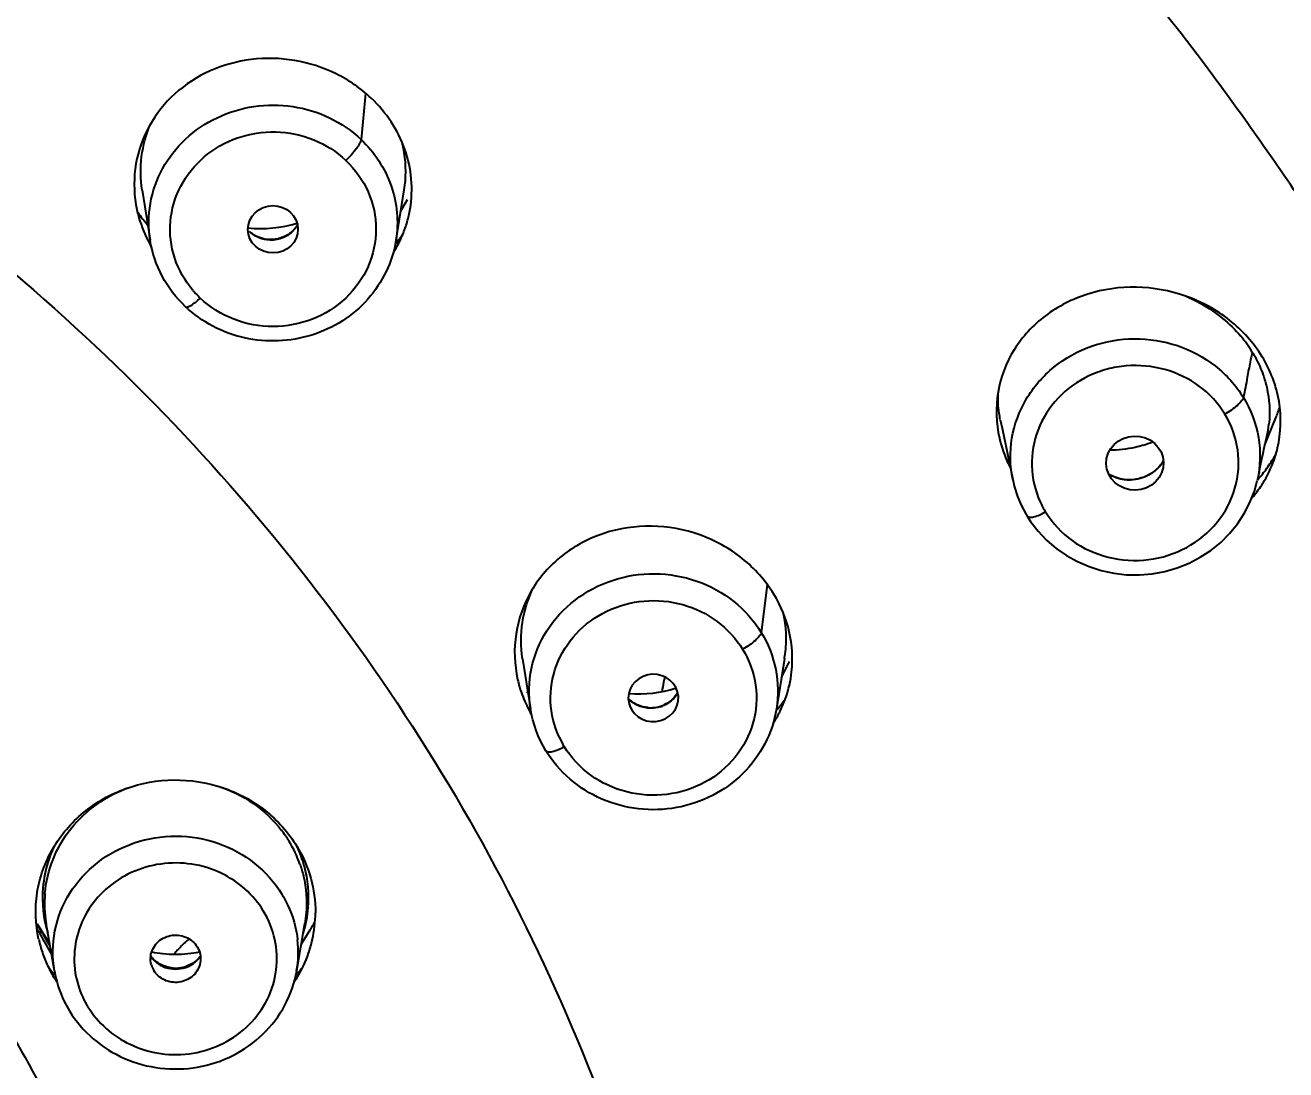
# Model space of a CAD drawing. Header units: millimetres. Extents: x 15137 to 17513, y -10160 to -6800.
# Drawn here: x 16553.4 to 16571.03, y -8253.21 to -8238.61 of the extents above; entities that cross this region are included whole.
import ezdxf

# ---------------------------------------------------------------- set-up
doc = ezdxf.new("R2010")
doc.units = ezdxf.units.MM
doc.styles.add('ARIAL', font='arial.ttf')
doc.dimstyles.get("Standard").update_dxf_attribs({"dimtxt": 15, "dimasz": 15, "dimexe": 0.18, "dimexo": 0.0625, "dimgap": 4, "dimtad": 0, "dimdec": 1, "dimdsep": 46, "dimtxsty": 'ARIAL', "dimcen": 0, "dimclrd": 5, "dimclre": 5, "dimclrt": 5, "dimadec": 0, "dimazin": 0, "dimtfac": 1, "dimtdec": 1, "dimtofl": 0, "dimtmove": 0, "dimatfit": 3, "dimfxl": 1, "dimtolj": 1, "dimtzin": 0, "dimarcsym": 0})

# ---------------------------------------------------------------- blocks, each defined once
blk = doc.blocks.new('*D72')
at = {"color": 5, "lineweight": -2, "transparency": 16777216}
for p, q in [((16473.239, -8277.12), (16473.239, -8173.164)), ((16593.175, -8277.612), (16593.175, -8173.164)), ((16488.239, -8173.344), (16504.502, -8173.344)), ((16578.175, -8173.344), (16561.912, -8173.344))]:
    blk.add_line(p, q, dxfattribs=at)
at = {"color": 5, "transparency": 16777216}
for points in [[(16488.239, -8170.844), (16488.239, -8175.844), (16473.239, -8173.344)], [(16578.175, -8170.844), (16578.175, -8175.844), (16593.175, -8173.344)]]:
    blk.add_solid(points, dxfattribs=at)
at = {"layer": 'Defpoints', "color": 0, "transparency": 16777216}
for p in [(16593.175, -8173.344), (16473.239, -8277.182), (16593.175, -8277.675)]:
    blk.add_point(p, dxfattribs=at)
at = {"color": 5, "transparency": 16777216, "insert": (16533.207, -8173.344), "char_height": 15, "attachment_point": 5, "style": 'ARIAL'}
blk.add_mtext('\\A1;%%C120', dxfattribs=at)

msp = doc.modelspace()

# ---------------------------------------------------------------- linework, layer by layer
at = {"linetype": 'Continuous'}
for p, q in [((16558.164, -8239.564), (16558.099, -8240.207)), ((16555.039, -8240.914), (16555.151, -8241.617)), ((16558.7, -8240.91), (16558.588, -8241.616)), ((16558.652, -8241.213), (16558.747, -8241.047)), ((16567.036, -8244.128), (16567.06, -8244.242)), ((16570.734, -8244.477), (16570.888, -8244.099)), ((16567.06, -8244.242), (16567.209, -8244.963)), ((16570.725, -8244.52), (16570.742, -8244.444)), ((16570.742, -8244.444), (16570.762, -8244.36)), ((16570.653, -8244.86), (16570.627, -8244.978)), ((16563.779, -8246.432), (16563.694, -8247.1)), ((16560.356, -8247.467), (16560.468, -8248.169)), ((16564.019, -8247.463), (16563.906, -8248.169)), ((16563.976, -8247.731), (16564.091, -8247.508)), ((16560.434, -8247.951), (16560.416, -8247.932)), ((16560.468, -8248.169), (16560.468, -8248.169)), ((16561.863, -8248.142), (16561.883, -8248.182)), ((16553.568, -8251.177), (16553.598, -8251.226)), ((16553.568, -8251.177), (16553.597, -8251.227)), ((16553.589, -8251.203), (16553.572, -8251.174)), ((16553.814, -8251.832), (16553.698, -8251.167)), ((16557.2, -8251.832), (16557.315, -8251.167)), ((16557.334, -8251.026), (16557.315, -8251.167)), ((16553.748, -8251.455), (16553.589, -8251.203)), ((16557.265, -8251.455), (16557.39, -8251.258)), ((16553.827, -8251.957), (16553.813, -8251.936))]:
    msp.add_line(p, q, dxfattribs=at)
for points in [[(16570.653, -8244.86), (16570.674, -8244.761), (16570.692, -8244.674), (16570.709, -8244.595), (16570.725, -8244.52)], [(16567.209, -8244.963), (16567.235, -8245.069), (16567.277, -8245.197), (16567.329, -8245.321), (16567.392, -8245.44), (16567.411, -8245.473)], [(16567.411, -8245.473), (16567.46, -8245.548), (16567.564, -8245.684), (16567.683, -8245.81), (16567.816, -8245.924), (16567.96, -8246.024), (16568.114, -8246.11), (16568.277, -8246.18), (16568.447, -8246.234), (16568.623, -8246.272), (16568.802, -8246.292), (16568.982, -8246.294), (16569.161, -8246.279), (16569.337, -8246.246), (16569.509, -8246.197), (16569.675, -8246.131), (16569.832, -8246.049), (16569.98, -8245.952), (16570.117, -8245.841), (16570.241, -8245.718), (16570.351, -8245.582), (16570.446, -8245.437), (16570.525, -8245.284), (16570.587, -8245.123), (16570.627, -8244.978)]]:
    msp.add_lwpolyline(points, dxfattribs=at)
for centre, radius, start, end in [((16556.645, -8240.829), 1.717, 189.6269, 195.9801), ((16556.692, -8240.815), 1.765, 196.0148, 208.4746), ((16557.164, -8240.903), 1.645, 343.923, 350.4437), ((16557.139, -8240.896), 1.671, 337.4657, 343.9201), ((16556.713, -8240.803), 1.79, 208.4692, 210.2677), ((16556.949, -8240.268), 2.148, 319.2866, 321.9343), ((16557.121, -8240.888), 1.69, 330.2544, 337.4606), ((16556.96, -8240.277), 2.134, 321.9348, 323.9927), ((16557.102, -8240.877), 1.712, 327.8891, 330.2544), ((16556.876, -8241.359), 1.478, 220.4175, 226.155), ((16569.013, -8244.13), 1.814, 31.6149, 40.2345), ((16569.202, -8243.412), 1.821, 337.8155, 342.9818), ((16569.284, -8244.021), 1.516, 347.1124, 353.7246), ((16568.588, -8243.058), 1.491, 287.348, 292.6856), ((16569.309, -8244.141), 1.647, 337.8264, 346.7528), ((16569.302, -8243.751), 1.801, 329.1242, 331.6506), ((16568.755, -8242.864), 2.443, 228.0479, 229.1159), ((16568.782, -8243.968), 1.807, 205.3251, 206.9534), ((16568.846, -8244.42), 0.549, 299.9946, 314.4674), ((16568.849, -8244.415), 0.549, 303.6422, 310.345), ((16568.859, -8244.434), 0.53, 314.4994, 329.7285), ((16569.268, -8243.729), 1.841, 319.5567, 325.8226), ((16569.306, -8244.14), 1.65, 333.5706, 337.8243), ((16569.288, -8243.743), 1.817, 325.8309, 329.1226), ((16569.251, -8243.715), 1.863, 317.8334, 319.5611), ((16569.288, -8244.13), 1.671, 328.0315, 333.5569), ((16569.247, -8244.104), 1.719, 320.497, 328.0184), ((16568.795, -8244.726), 1.321, 204.4521, 211.4029), ((16569.226, -8244.088), 1.745, 319.2838, 320.5113), ((16562.356, -8247.198), 1.683, 350.8753, 353.6338), ((16562.463, -8247.466), 1.666, 340.7548, 353.6503), ((16561.995, -8247.371), 1.75, 192.7656, 199.0534), ((16563.402, -8248.037), 1.1, 167.3911, 174.2782), ((16563.407, -8248.038), 1.105, 163.4552, 167.3926), ((16562.038, -8247.356), 1.795, 199.0559, 207.3872), ((16562.044, -8247.353), 1.802, 207.3814, 209.9022), ((16562.147, -8247.69), 0.462, 266.0163, 280.2827), ((16562.147, -8247.693), 0.459, 280.3781, 294.7098), ((16562.151, -8247.718), 0.441, 287.0144, 295.2519), ((16562.27, -8246.821), 2.134, 319.9919, 324.0012), ((16562.454, -8247.463), 1.675, 334.3033, 340.7497), ((16562.283, -8246.83), 2.118, 324.0037, 325.9563), ((16562.412, -8247.439), 1.723, 327.0688, 327.8998), ((16562.428, -8247.449), 1.704, 327.8931, 332.6036), ((16562.45, -8247.46), 1.68, 332.6115, 334.3001), ((16562.158, -8247.967), 1.419, 205.0486, 210.9455), ((16555.627, -8250.917), 1.72, 31.4311, 37.6426), ((16555.345, -8250.818), 1.699, 154.4119, 162.3985), ((16555.648, -8250.904), 1.694, 19.4998, 31.4149), ((16555.668, -8250.819), 1.7, 15.4578, 25.4), ((16555.329, -8250.813), 1.682, 162.381, 175.0792), ((16555.322, -8250.887), 1.647, 175.1732, 189.803), ((16555.687, -8250.807), 1.68, 342.9611, 355.0838), ((16555.659, -8250.167), 2.046, 328.9316, 331.4101), ((16555.706, -8251.01), 1.756, 347.2086, 359.7385), ((16534.859, -8262.165), 21.666, 29.4233, 30.2662), ((16534.867, -8262.596), 21.912, 30.4295, 31.2571), ((16555.669, -8250.802), 1.699, 342.4011, 342.9816), ((16555.651, -8250.162), 2.056, 327.7761, 328.9327), ((16555.321, -8251.006), 1.77, 192.5349, 198.7757), ((16534.882, -8262.151), 21.639, 29.1263, 29.4231), ((16556.514, -8252.417), 1.314, 131.5546, 138.1436), ((16556.568, -8252.475), 1.394, 128.542, 131.5889), ((16555.68, -8251.57), 1.542, 350.1965, 6.3945), ((16555.684, -8251.005), 1.779, 340.9707, 347.1943), ((16555.352, -8250.996), 1.803, 198.7722, 205.0063), ((16555.504, -8249.802), 1.796, 259.3688, 264.4233), ((16555.506, -8249.785), 1.813, 264.4129, 275.4872), ((16556.476, -8252.38), 1.262, 138.1942, 141.5402), ((16555.51, -8249.825), 1.773, 275.5062, 280.7498), ((16555.663, -8250.996), 1.802, 328.6817, 340.9288), ((16555.355, -8250.994), 1.806, 205.002, 211.4028), ((16555.396, -8250.456), 2.129, 218.3769, 220.1894), ((16555.405, -8250.448), 2.141, 220.1897, 222.3761), ((16555.48, -8251.66), 0.323, 195.8689, 211.3452), ((16555.502, -8251.382), 0.424, 238.3687, 242.0962), ((16555.502, -8251.38), 0.426, 242.0944, 245.8188), ((16555.507, -8251.322), 0.47, 262.5808, 275.7807), ((16555.507, -8251.33), 0.462, 275.8661, 289.2262), ((16555.619, -8250.458), 2.126, 317.554, 321.7278), ((16555.362, -8250.99), 1.815, 212.2221, 213.4946), ((16555.63, -8250.976), 1.84, 326.5164, 327.7424), ((16555.636, -8250.98), 1.833, 327.7426, 328.6903), ((16555.397, -8251.65), 1.308, 204.9076, 211.4024)]:
    msp.add_arc(centre, radius, start, end, dxfattribs=at)
for centre, major_axis, ratio in [((16556.868, -8241.463), (0.35, 0.003), 0.945511), ((16568.917, -8244.732), (0.401, 0.01), 0.943824)]:
    msp.add_ellipse(centre, major_axis=major_axis, ratio=ratio, dxfattribs=at)
for centre, major_axis, ratio, start_param, end_param in [((16556.806, -8240.058), (2.206, 0.019), 0.94551, -2.555621, -2.451407), ((16556.703, -8239.959), (1.58, 0.014), 0.94551, 4.587623, 5.027276), ((16562.186, -8248.016), (0.35, 0.003), 0.945059, -2.625355, 3.525476), ((16561.984, -8246.466), (1.58, 0.012), 0.945048, 4.616115, 5.039497)]:
    msp.add_ellipse(centre, major_axis=major_axis, ratio=ratio, start_param=start_param, end_param=end_param, dxfattribs=at)
for points, knots in [([(16595.636, -8261.974), (16595.849, -8257.996), (16595.417, -8249.952), (16592.212, -8238.288), (16587.529, -8229.292), (16582.711, -8222.757), (16577.189, -8216.684), (16569.106, -8210.143), (16559.846, -8205.306), (16551.941, -8202.545), (16543.759, -8200.546), (16537.42, -8199.939), (16533.207, -8199.939)], [0, 0, 0, 0, 0.121522, 0.243492, 0.366411, 0.428424, 0.490784, 0.616404, 0.743348, 0.807307, 0.871469, 1, 1, 1, 1]), ([(16470.991, -8261.672), (16471.131, -8257.909), (16471.921, -8252.257), (16474.088, -8245.011), (16476.987, -8237.969), (16481.943, -8229.707), (16488.441, -8222.535), (16494.421, -8217.583), (16500.907, -8213.172), (16509.804, -8208.805), (16521.3, -8205.597), (16533.231, -8204.516), (16545.161, -8205.605), (16556.655, -8208.822), (16565.548, -8213.196), (16572.03, -8217.612), (16578.007, -8222.568), (16584.499, -8229.745), (16589.448, -8238.01), (16592.341, -8245.055), (16594.502, -8252.302), (16595.287, -8257.955), (16595.424, -8261.718)], [0, 0, 0, 0, 0.060743, 0.091251, 0.121862, 0.183409, 0.24559, 0.276968, 0.308508, 0.371957, 0.43586, 0.500007, 0.564153, 0.628055, 0.691501, 0.72304, 0.754416, 0.816594, 0.87814, 0.90875, 0.939257, 1, 1, 1, 1]), ([(16564.381, -8314.305), (16567.838, -8312.393), (16574.372, -8307.927), (16582.642, -8299.515), (16589.031, -8289.732), (16593.285, -8278.952), (16595.236, -8267.588), (16594.805, -8256.082), (16592.012, -8244.879), (16586.965, -8234.412), (16579.866, -8225.082), (16570.989, -8217.243), (16560.678, -8211.19), (16549.326, -8207.149), (16537.365, -8205.269), (16525.245, -8205.622), (16513.431, -8208.191), (16506.013, -8211.338), (16502.506, -8213.238)], [0, 0, 0, 0, 0.063059, 0.125441, 0.187164, 0.248341, 0.309174, 0.36992, 0.430848, 0.492201, 0.554154, 0.616784, 0.680067, 0.743881, 0.808029, 0.872266, 0.936332, 1, 1, 1, 1]), ([(16533.207, -8207.178), (16536.868, -8207.178), (16544.193, -8207.813), (16554.809, -8210.643), (16564.71, -8215.255), (16573.561, -8221.5), (16581.064, -8229.17), (16586.965, -8238.014), (16591.061, -8247.729), (16592.498, -8254.594), (16592.877, -8258.044)], [0, 0, 0, 0, 0.128167, 0.25588, 0.382762, 0.508523, 0.633022, 0.756282, 0.878495, 1, 1, 1, 1]), ([(16533.207, -8207.381), (16536.825, -8207.381), (16544.065, -8208.004), (16554.563, -8210.781), (16564.362, -8215.31), (16573.136, -8221.444), (16580.595, -8228.982), (16586.488, -8237.68), (16590.617, -8247.245), (16592.104, -8254.013), (16592.514, -8257.418)], [0, 0, 0, 0, 0.128174, 0.255895, 0.382789, 0.508562, 0.633068, 0.756328, 0.878522, 1, 1, 1, 1]), ([(16592.105, -8257.473), (16591.694, -8254.092), (16590.583, -8249.055), (16588.171, -8242.652), (16585.143, -8236.458), (16580.25, -8229.244), (16572.843, -8221.764), (16564.131, -8215.677), (16554.403, -8211.184), (16543.984, -8208.429), (16536.798, -8207.81), (16533.207, -8207.81)], [0, 0, 0, 0, 0.12149, 0.182552, 0.24384, 0.367103, 0.491598, 0.617346, 0.744202, 0.871878, 1, 1, 1, 1]), ([(16591.795, -8257.51), (16591.391, -8254.233), (16589.959, -8247.72), (16586.03, -8238.497), (16580.442, -8230.076), (16573.375, -8222.725), (16565.051, -8216.673), (16555.733, -8212.106), (16545.716, -8209.163), (16538.777, -8208.347), (16535.298, -8208.23)], [0, 0, 0, 0, 0.121577, 0.243853, 0.367143, 0.491628, 0.617339, 0.744155, 0.871821, 1, 1, 1, 1]), ([(16571.496, -8241.448), (16571.022, -8240.722), (16569.028, -8237.865), (16566.683, -8235.254), (16564.767, -8233.472)], [0, 0, 0, 0, 0.248999, 1, 1, 1, 1]), ([(16558.243, -8239.631), (16558.097, -8239.493), (16557.76, -8239.261), (16557.177, -8239.074), (16556.564, -8239.06), (16555.981, -8239.22), (16555.481, -8239.542), (16555.114, -8239.998), (16554.921, -8240.544), (16554.921, -8240.93), (16554.953, -8241.116)], [0, 0, 0, 0, 0.127451, 0.256719, 0.385806, 0.512976, 0.637351, 0.759137, 0.879485, 1, 1, 1, 1]), ([(16555.15, -8241.615), (16555.124, -8241.446), (16555.126, -8241.096), (16555.302, -8240.6), (16555.63, -8240.18), (16556.077, -8239.877), (16556.6, -8239.719), (16557.148, -8239.72), (16557.67, -8239.879), (16557.97, -8240.085), (16558.099, -8240.207)], [0, 0, 0, 0, 0.120999, 0.242701, 0.36618, 0.491802, 0.619124, 0.747091, 0.874408, 1, 1, 1, 1]), ([(16558.786, -8241.176), (16558.832, -8240.903), (16558.779, -8240.315), (16558.451, -8239.827), (16558.243, -8239.631)], [0, 0, 0, 0, 0.491313, 1, 1, 1, 1]), ([(16555.04, -8240.915), (16555.016, -8240.761), (16555.011, -8240.443), (16555.094, -8240.137), (16555.156, -8239.992)], [0, 0, 0, 0, 0.497684, 1, 1, 1, 1]), ([(16555.75, -8242.317), (16555.638, -8242.185), (16555.461, -8241.878), (16555.4, -8241.351), (16555.55, -8240.841), (16555.889, -8240.423), (16556.364, -8240.154), (16556.908, -8240.07), (16557.448, -8240.179), (16557.757, -8240.378), (16557.887, -8240.499)], [0, 0, 0, 0, 0.123076, 0.244621, 0.366582, 0.490637, 0.617265, 0.745535, 0.873687, 1, 1, 1, 1]), ([(16558.099, -8240.207), (16558.097, -8240.226), (16558.077, -8240.271), (16558.011, -8240.372), (16557.941, -8240.449), (16557.887, -8240.5)], [0, 0, 0, 0, 0.156663, 0.396265, 1, 1, 1, 1]), ([(16558.099, -8240.207), (16558.286, -8240.384), (16558.581, -8240.829), (16558.628, -8241.362), (16558.589, -8241.613)], [0, 0, 0, 0, 0.503925, 1, 1, 1, 1]), ([(16558.665, -8240.226), (16558.679, -8240.282), (16558.726, -8240.507), (16558.726, -8240.742), (16558.699, -8240.912)], [0, 0, 0, 0, 0.252004, 1, 1, 1, 1]), ([(16551.235, -8240.512), (16552.92, -8241.71), (16556.032, -8244.448), (16559.697, -8249.421), (16562.174, -8255.02), (16563.345, -8260.991), (16563.154, -8267.063), (16561.611, -8272.957), (16558.791, -8278.405), (16556.155, -8281.563), (16554.684, -8282.989)], [0, 0, 0, 0, 0.127336, 0.253182, 0.377746, 0.501471, 0.62496, 0.748863, 0.873748, 1, 1, 1, 1]), ([(16557.887, -8240.499), (16558.017, -8240.624), (16558.233, -8240.923), (16558.346, -8241.462), (16558.232, -8242), (16557.909, -8242.453), (16557.43, -8242.753), (16556.87, -8242.857), (16556.309, -8242.755), (16555.987, -8242.55), (16555.852, -8242.425)], [0, 0, 0, 0, 0.123683, 0.245431, 0.367173, 0.490849, 0.617202, 0.745409, 0.873631, 1, 1, 1, 1]), ([(16557.213, -8241.402), (16557.192, -8241.438), (16557.155, -8241.481), (16557.111, -8241.516), (16557.1, -8241.524)], [0, 0, 0, 0, 0.744595, 1, 1, 1, 1]), ([(16533.46, -8241.564), (16534.652, -8241.576), (16537.034, -8241.778), (16540.514, -8242.603), (16543.816, -8243.931), (16546.86, -8245.729), (16549.571, -8247.955), (16551.883, -8250.555), (16553.738, -8253.464), (16554.644, -8255.572), (16555.005, -8256.65)], [0, 0, 0, 0, 0.127629, 0.254907, 0.381536, 0.507293, 0.63202, 0.755665, 0.878274, 1, 1, 1, 1]), ([(16555.645, -8242.545), (16555.516, -8242.422), (16555.295, -8242.135), (16555.179, -8241.792), (16555.151, -8241.617)], [0, 0, 0, 0, 0.502397, 1, 1, 1, 1]), ([(16558.588, -8241.616), (16558.564, -8241.767), (16558.47, -8242.065), (16558.21, -8242.455), (16557.849, -8242.761), (16557.417, -8242.962), (16556.945, -8243.044), (16556.467, -8243.002), (16556.018, -8242.837), (16555.759, -8242.652), (16555.645, -8242.545)], [0, 0, 0, 0, 0.122348, 0.245643, 0.37019, 0.49592, 0.622418, 0.74901, 0.875075, 1, 1, 1, 1]), ([(16556.812, -8241.607), (16556.786, -8241.606), (16556.687, -8241.592), (16556.592, -8241.543), (16556.538, -8241.492)], [0, 0, 0, 0, 0.25871, 1, 1, 1, 1]), ([(16556.829, -8241.615), (16556.776, -8241.613), (16556.671, -8241.592), (16556.58, -8241.534), (16556.543, -8241.499)], [0, 0, 0, 0, 0.503828, 1, 1, 1, 1]), ([(16533.207, -8241.992), (16534.691, -8241.992), (16537.662, -8242.272), (16541.941, -8243.518), (16545.877, -8245.542), (16549.314, -8248.264), (16552.115, -8251.58), (16554.166, -8255.359), (16555.383, -8259.449), (16555.606, -8262.28), (16555.567, -8263.685)], [0, 0, 0, 0, 0.128471, 0.256405, 0.383372, 0.509057, 0.633354, 0.756373, 0.878429, 1, 1, 1, 1]), ([(16570.697, -8243.245), (16570.578, -8243.05), (16570.261, -8242.698), (16569.639, -8242.361), (16568.942, -8242.236), (16568.254, -8242.332), (16567.648, -8242.637), (16567.197, -8243.122), (16566.961, -8243.735), (16566.976, -8244.174), (16567.023, -8244.383)], [0, 0, 0, 0, 0.12789, 0.258596, 0.389355, 0.517437, 0.641377, 0.761512, 0.879995, 1, 1, 1, 1]), ([(16555.645, -8242.545), (16555.652, -8242.552), (16555.684, -8242.549), (16555.753, -8242.511), (16555.811, -8242.463), (16555.851, -8242.425)], [0, 0, 0, 0, 0.113503, 0.323196, 1, 1, 1, 1]), ([(16569.633, -8242.4), (16569.707, -8242.432), (16569.991, -8242.572), (16570.245, -8242.778), (16570.398, -8242.959)], [0, 0, 0, 0, 0.252651, 1, 1, 1, 1]), ([(16567.209, -8244.961), (16567.17, -8244.773), (16567.163, -8244.376), (16567.37, -8243.818), (16567.765, -8243.362), (16568.3, -8243.065), (16568.909, -8242.96), (16569.519, -8243.057), (16570.059, -8243.344), (16570.331, -8243.647), (16570.434, -8243.815)], [0, 0, 0, 0, 0.121233, 0.243326, 0.367467, 0.493615, 0.621446, 0.749479, 0.875847, 1, 1, 1, 1]), ([(16570.558, -8243.18), (16570.574, -8243.205), (16570.633, -8243.308), (16570.681, -8243.417), (16570.711, -8243.501)], [0, 0, 0, 0, 0.252396, 1, 1, 1, 1]), ([(16570.912, -8244.518), (16570.961, -8244.308), (16570.975, -8243.856), (16570.813, -8243.435), (16570.697, -8243.245)], [0, 0, 0, 0, 0.492478, 1, 1, 1, 1]), ([(16570.175, -8244.046), (16570.084, -8243.896), (16569.836, -8243.629), (16569.344, -8243.393), (16568.885, -8243.35), (16568.527, -8243.412), (16568.189, -8243.535), (16567.821, -8243.8), (16567.533, -8244.251), (16567.441, -8244.773), (16567.522, -8245.117), (16567.592, -8245.273)], [0, 0, 0, 0, 0.124173, 0.251001, 0.379369, 0.443772, 0.507832, 0.633699, 0.756992, 0.87847, 1, 1, 1, 1]), ([(16570.711, -8243.501), (16570.73, -8243.557), (16570.795, -8243.779), (16570.81, -8244.016), (16570.791, -8244.187)], [0, 0, 0, 0, 0.254853, 1, 1, 1, 1]), ([(16554.393, -8258.792), (16554.015, -8257.093), (16552.787, -8253.762), (16549.697, -8249.403), (16545.555, -8245.923), (16542.281, -8244.341), (16540.57, -8243.756)], [0, 0, 0, 0, 0.245285, 0.493431, 0.745085, 1, 1, 1, 1]), ([(16567.036, -8244.128), (16567.03, -8244.097), (16567.008, -8243.973), (16567.001, -8243.845), (16567.005, -8243.751)], [0, 0, 0, 0, 0.252669, 1, 1, 1, 1]), ([(16570.434, -8243.815), (16570.43, -8243.833), (16570.403, -8243.873), (16570.322, -8243.956), (16570.237, -8244.012), (16570.175, -8244.046)], [0, 0, 0, 0, 0.153987, 0.395336, 1, 1, 1, 1]), ([(16570.434, -8243.815), (16570.538, -8243.986), (16570.683, -8244.368), (16570.672, -8244.777), (16570.629, -8244.971)], [0, 0, 0, 0, 0.501499, 1, 1, 1, 1]), ([(16540.509, -8244.037), (16542.192, -8244.616), (16545.413, -8246.179), (16549.484, -8249.61), (16552.522, -8253.904), (16553.729, -8257.183), (16554.101, -8258.855)], [0, 0, 0, 0, 0.254909, 0.506558, 0.754705, 1, 1, 1, 1]), ([(16567.668, -8245.414), (16567.762, -8245.57), (16568.022, -8245.847), (16568.539, -8246.082), (16569.111, -8246.116), (16569.655, -8245.943), (16570.091, -8245.586), (16570.352, -8245.094), (16570.393, -8244.545), (16570.268, -8244.198), (16570.175, -8244.046)], [0, 0, 0, 0, 0.124525, 0.251611, 0.380079, 0.507848, 0.633323, 0.75623, 0.877745, 1, 1, 1, 1]), ([(16569.032, -8244.481), (16568.995, -8244.493), (16568.843, -8244.534), (16568.685, -8244.552), (16568.566, -8244.553)], [0, 0, 0, 0, 0.246685, 1, 1, 1, 1]), ([(16568.848, -8244.966), (16568.822, -8244.967), (16568.718, -8244.961), (16568.615, -8244.925), (16568.55, -8244.884)], [0, 0, 0, 0, 0.25603, 1, 1, 1, 1]), ([(16568.855, -8244.969), (16568.828, -8244.97), (16568.721, -8244.965), (16568.616, -8244.927), (16568.55, -8244.884)], [0, 0, 0, 0, 0.253492, 1, 1, 1, 1]), ([(16567.412, -8245.473), (16567.418, -8245.483), (16567.452, -8245.493), (16567.541, -8245.477), (16567.615, -8245.443), (16567.668, -8245.414)], [0, 0, 0, 0, 0.12516, 0.342407, 1, 1, 1, 1]), ([(16563.869, -8246.564), (16563.754, -8246.375), (16563.448, -8246.032), (16562.846, -8245.7), (16562.165, -8245.577), (16561.486, -8245.677), (16560.889, -8245.993), (16560.449, -8246.492), (16560.226, -8247.111), (16560.242, -8247.549), (16560.289, -8247.758)], [0, 0, 0, 0, 0.12565, 0.254005, 0.383066, 0.510732, 0.63576, 0.758134, 0.87898, 1, 1, 1, 1]), ([(16560.468, -8248.169), (16560.439, -8247.983), (16560.448, -8247.594), (16560.671, -8247.054), (16561.073, -8246.619), (16561.605, -8246.339), (16562.204, -8246.246), (16562.801, -8246.35), (16563.327, -8246.637), (16563.593, -8246.935), (16563.694, -8247.1)], [0, 0, 0, 0, 0.121111, 0.243168, 0.367333, 0.4938, 0.621712, 0.749593, 0.875952, 1, 1, 1, 1]), ([(16560.356, -8247.467), (16560.33, -8247.3), (16560.33, -8246.954), (16560.435, -8246.624), (16560.51, -8246.471)], [0, 0, 0, 0, 0.497421, 1, 1, 1, 1]), ([(16564.118, -8247.65), (16564.139, -8247.465), (16564.116, -8247.081), (16563.968, -8246.726), (16563.869, -8246.564)], [0, 0, 0, 0, 0.494871, 1, 1, 1, 1]), ([(16560.872, -8248.567), (16560.8, -8248.412), (16560.714, -8248.069), (16560.8, -8247.546), (16561.084, -8247.092), (16561.524, -8246.772), (16562.054, -8246.628), (16562.603, -8246.679), (16563.096, -8246.916), (16563.342, -8247.186), (16563.434, -8247.334)], [0, 0, 0, 0, 0.121798, 0.243362, 0.366587, 0.492392, 0.620261, 0.748583, 0.875541, 1, 1, 1, 1]), ([(16563.694, -8247.1), (16563.692, -8247.118), (16563.666, -8247.159), (16563.583, -8247.243), (16563.498, -8247.3), (16563.434, -8247.335)], [0, 0, 0, 0, 0.151723, 0.386879, 1, 1, 1, 1]), ([(16563.694, -8247.1), (16563.79, -8247.258), (16563.929, -8247.608), (16563.936, -8247.985), (16563.907, -8248.166)], [0, 0, 0, 0, 0.501773, 1, 1, 1, 1]), ([(16563.434, -8247.334), (16563.526, -8247.487), (16563.653, -8247.831), (16563.613, -8248.379), (16563.355, -8248.869), (16562.921, -8249.226), (16562.379, -8249.399), (16561.809, -8249.364), (16561.293, -8249.128), (16561.037, -8248.85), (16560.941, -8248.696)], [0, 0, 0, 0, 0.122222, 0.243728, 0.366595, 0.492072, 0.619838, 0.748276, 0.875421, 1, 1, 1, 1]), ([(16562.528, -8247.941), (16562.517, -8247.959), (16562.469, -8248.029), (16562.397, -8248.083), (16562.339, -8248.11)], [0, 0, 0, 0, 0.243842, 1, 1, 1, 1]), ([(16562.528, -8247.943), (16562.496, -8247.999), (16562.434, -8248.065), (16562.359, -8248.108), (16562.339, -8248.117)], [0, 0, 0, 0, 0.745902, 1, 1, 1, 1]), ([(16563.906, -8248.169), (16563.879, -8248.338), (16563.768, -8248.671), (16563.453, -8249.094), (16563.022, -8249.404), (16562.514, -8249.575), (16561.976, -8249.592), (16561.458, -8249.454), (16561.006, -8249.172), (16560.775, -8248.902), (16560.685, -8248.755)], [0, 0, 0, 0, 0.122522, 0.246162, 0.371224, 0.497482, 0.624266, 0.750704, 0.876063, 1, 1, 1, 1]), ([(16562.115, -8248.151), (16562.062, -8248.147), (16561.959, -8248.121), (16561.871, -8248.06), (16561.836, -8248.023)], [0, 0, 0, 0, 0.511192, 1, 1, 1, 1]), ([(16562.155, -8248.159), (16562.096, -8248.16), (16561.976, -8248.137), (16561.876, -8248.068), (16561.836, -8248.026)], [0, 0, 0, 0, 0.503912, 1, 1, 1, 1]), ([(16560.685, -8248.755), (16560.691, -8248.764), (16560.725, -8248.775), (16560.813, -8248.758), (16560.888, -8248.725), (16560.941, -8248.696)], [0, 0, 0, 0, 0.125366, 0.338372, 1, 1, 1, 1]), ([(16553.593, -8251.39), (16553.546, -8251.179), (16553.531, -8250.733), (16553.757, -8250.102), (16554.198, -8249.585), (16554.798, -8249.246), (16555.483, -8249.124), (16556.171, -8249.231), (16556.779, -8249.555), (16557.085, -8249.897), (16557.201, -8250.087)], [0, 0, 0, 0, 0.121196, 0.243101, 0.367065, 0.493419, 0.621348, 0.749338, 0.875836, 1, 1, 1, 1]), ([(16553.68, -8250.748), (16553.694, -8250.586), (16553.772, -8250.261), (16554.026, -8249.828), (16554.397, -8249.479), (16554.701, -8249.323), (16554.861, -8249.266)], [0, 0, 0, 0, 0.245135, 0.49302, 0.744627, 1, 1, 1, 1]), ([(16556.101, -8249.248), (16556.276, -8249.305), (16556.609, -8249.468), (16556.878, -8249.724), (16556.988, -8249.867)], [0, 0, 0, 0, 0.503694, 1, 1, 1, 1]), ([(16553.814, -8251.832), (16553.782, -8251.648), (16553.786, -8251.263), (16554.001, -8250.725), (16554.396, -8250.291), (16554.922, -8250.01), (16555.515, -8249.915), (16556.107, -8250.015), (16556.63, -8250.3), (16556.893, -8250.595), (16556.993, -8250.759)], [0, 0, 0, 0, 0.121125, 0.243149, 0.367284, 0.493737, 0.621658, 0.74956, 0.875933, 1, 1, 1, 1]), ([(16557.201, -8250.087), (16557.286, -8250.226), (16557.419, -8250.528), (16557.463, -8250.856), (16557.463, -8251.018)], [0, 0, 0, 0, 0.501751, 1, 1, 1, 1]), ([(16556.144, -8250.466), (16556.015, -8250.405), (16555.735, -8250.319), (16555.298, -8250.317), (16554.88, -8250.438), (16554.52, -8250.673), (16554.25, -8251.001), (16554.097, -8251.392), (16554.076, -8251.809), (16554.153, -8252.077), (16554.21, -8252.201)], [0, 0, 0, 0, 0.12777, 0.256202, 0.384022, 0.510212, 0.634296, 0.756573, 0.877985, 1, 1, 1, 1]), ([(16556.733, -8250.993), (16556.665, -8250.88), (16556.491, -8250.673), (16556.265, -8250.524), (16556.144, -8250.466)], [0, 0, 0, 0, 0.496013, 1, 1, 1, 1]), ([(16557.245, -8250.338), (16557.265, -8250.393), (16557.33, -8250.616), (16557.348, -8250.853), (16557.334, -8251.026)], [0, 0, 0, 0, 0.25138, 1, 1, 1, 1]), ([(16556.993, -8250.759), (16557.022, -8250.807), (16557.13, -8251.007), (16557.194, -8251.23), (16557.213, -8251.398)], [0, 0, 0, 0, 0.251657, 1, 1, 1, 1]), ([(16554.87, -8252.858), (16555.005, -8252.923), (16555.298, -8253.01), (16555.754, -8253.004), (16556.187, -8252.863), (16556.551, -8252.6), (16556.811, -8252.241), (16556.938, -8251.822), (16556.918, -8251.386), (16556.808, -8251.115), (16556.733, -8250.993)], [0, 0, 0, 0, 0.127908, 0.256433, 0.384222, 0.510198, 0.633971, 0.756028, 0.877566, 1, 1, 1, 1]), ([(16555.159, -8251.625), (16555.167, -8251.557), (16555.234, -8251.421), (16555.432, -8251.317), (16555.656, -8251.338), (16555.773, -8251.437), (16555.81, -8251.497)], [0, 0, 0, 0, 0.243753, 0.495637, 0.750712, 1, 1, 1, 1]), ([(16533.207, -8306.35), (16536.696, -8306.35), (16543.679, -8305.58), (16553.585, -8302.17), (16562.405, -8296.685), (16569.655, -8289.411), (16574.936, -8280.74), (16577.454, -8272.713), (16578.242, -8266.121), (16578.221, -8261.145), (16577.588, -8256.206), (16576.764, -8252.986), (16576.255, -8251.407)], [0, 0, 0, 0, 0.12887, 0.257027, 0.3839, 0.509181, 0.632895, 0.755413, 0.816531, 0.877603, 0.938728, 1, 1, 1, 1]), ([(16555.446, -8251.788), (16555.388, -8251.78), (16555.278, -8251.744), (16555.191, -8251.668), (16555.159, -8251.625)], [0, 0, 0, 0, 0.522357, 1, 1, 1, 1]), ([(16555.615, -8251.793), (16555.639, -8251.787), (16555.732, -8251.755), (16555.813, -8251.69), (16555.855, -8251.63)], [0, 0, 0, 0, 0.255173, 1, 1, 1, 1]), ([(16555.855, -8251.626), (16555.843, -8251.641), (16555.79, -8251.702), (16555.718, -8251.746), (16555.659, -8251.766)], [0, 0, 0, 0, 0.236922, 1, 1, 1, 1]), ([(16553.814, -8251.832), (16553.839, -8251.979), (16553.902, -8252.173), (16553.998, -8252.348), (16554.024, -8252.39)], [0, 0, 0, 0, 0.748596, 1, 1, 1, 1]), ([(16554.024, -8252.39), (16554.113, -8252.536), (16554.339, -8252.801), (16554.782, -8253.079), (16555.291, -8253.216), (16555.819, -8253.202), (16556.319, -8253.038), (16556.746, -8252.736), (16557.059, -8252.324), (16557.171, -8251.998), (16557.2, -8251.832)], [0, 0, 0, 0, 0.123929, 0.249262, 0.375673, 0.502436, 0.628693, 0.753776, 0.87745, 1, 1, 1, 1]), ([(16555.846, -8251.746), (16555.828, -8251.809), (16555.75, -8251.928), (16555.555, -8252.009), (16555.346, -8251.978), (16555.238, -8251.884), (16555.204, -8251.828)], [0, 0, 0, 0, 0.244699, 0.497113, 0.751459, 1, 1, 1, 1]), ([(16554.28, -8252.332), (16554.349, -8252.444), (16554.523, -8252.652), (16554.749, -8252.801), (16554.87, -8252.858)], [0, 0, 0, 0, 0.496013, 1, 1, 1, 1])]:
    msp.add_open_spline(points, degree=3, knots=knots, dxfattribs=at)
for points in [[(16557.213, -8241.404), (16557.189, -8241.445), (16557.157, -8241.482), (16557.121, -8241.513)], [(16556.993, -8241.58), (16556.935, -8241.601), (16556.873, -8241.611), (16556.812, -8241.607)], [(16557.014, -8241.579), (16556.956, -8241.603), (16556.892, -8241.616), (16556.829, -8241.615)], [(16557.1, -8241.524), (16557.067, -8241.548), (16557.031, -8241.567), (16556.993, -8241.58)], [(16557.121, -8241.513), (16557.089, -8241.54), (16557.053, -8241.562), (16557.014, -8241.579)], [(16570.558, -8243.18), (16570.548, -8243.227), (16570.538, -8243.274), (16570.528, -8243.321)], [(16570.528, -8243.321), (16570.514, -8243.391), (16570.501, -8243.462), (16570.488, -8243.532)], [(16570.488, -8243.532), (16570.471, -8243.627), (16570.454, -8243.721), (16570.434, -8243.815)], [(16567.023, -8244.383), (16567.052, -8244.506), (16567.094, -8244.627), (16567.148, -8244.742)], [(16569.317, -8244.699), (16569.288, -8244.749), (16569.249, -8244.795), (16569.204, -8244.833)], [(16569.153, -8244.872), (16569.064, -8244.931), (16568.955, -8244.964), (16568.848, -8244.966)], [(16569.121, -8244.895), (16569.041, -8244.941), (16568.947, -8244.968), (16568.855, -8244.969)], [(16563.999, -8246.835), (16564.039, -8247.014), (16564.049, -8247.202), (16564.029, -8247.385)], [(16560.685, -8248.755), (16560.576, -8248.577), (16560.501, -8248.375), (16560.468, -8248.169)], [(16562.28, -8248.14), (16562.24, -8248.152), (16562.197, -8248.159), (16562.155, -8248.159)], [(16557.361, -8250.951), (16557.377, -8250.756), (16557.359, -8250.555), (16557.307, -8250.366)], [(16553.653, -8250.669), (16553.635, -8250.879), (16553.659, -8251.097), (16553.72, -8251.299)], [(16555.81, -8251.497), (16555.834, -8251.535), (16555.849, -8251.58), (16555.855, -8251.625)], [(16555.169, -8251.748), (16555.158, -8251.708), (16555.154, -8251.666), (16555.159, -8251.625)], [(16555.159, -8251.63), (16555.191, -8251.675), (16555.232, -8251.714), (16555.279, -8251.743)], [(16555.855, -8251.625), (16555.86, -8251.665), (16555.856, -8251.707), (16555.846, -8251.746)], [(16555.328, -8251.769), (16555.415, -8251.808), (16555.522, -8251.817), (16555.615, -8251.793)]]:
    msp.add_open_spline(points, degree=3, dxfattribs=at)

# ---------------------------------------------------------------- dimensions: what is measured, and where the dimension line sits
dim = msp.add_linear_dim(base=(16593.175, -8173.344), p1=(16473.239, -8277.182), p2=(16593.175, -8277.675), dimstyle='Standard', override={"dimdec": 0, "dimpost": '%%C<>', "dimtfillclr": 7})
dim.commit()
dim.dimension.update_dxf_attribs({"geometry": '*D72', "text_midpoint": (16533.207, -8173.344)})

doc.saveas('drawing.dxf')
